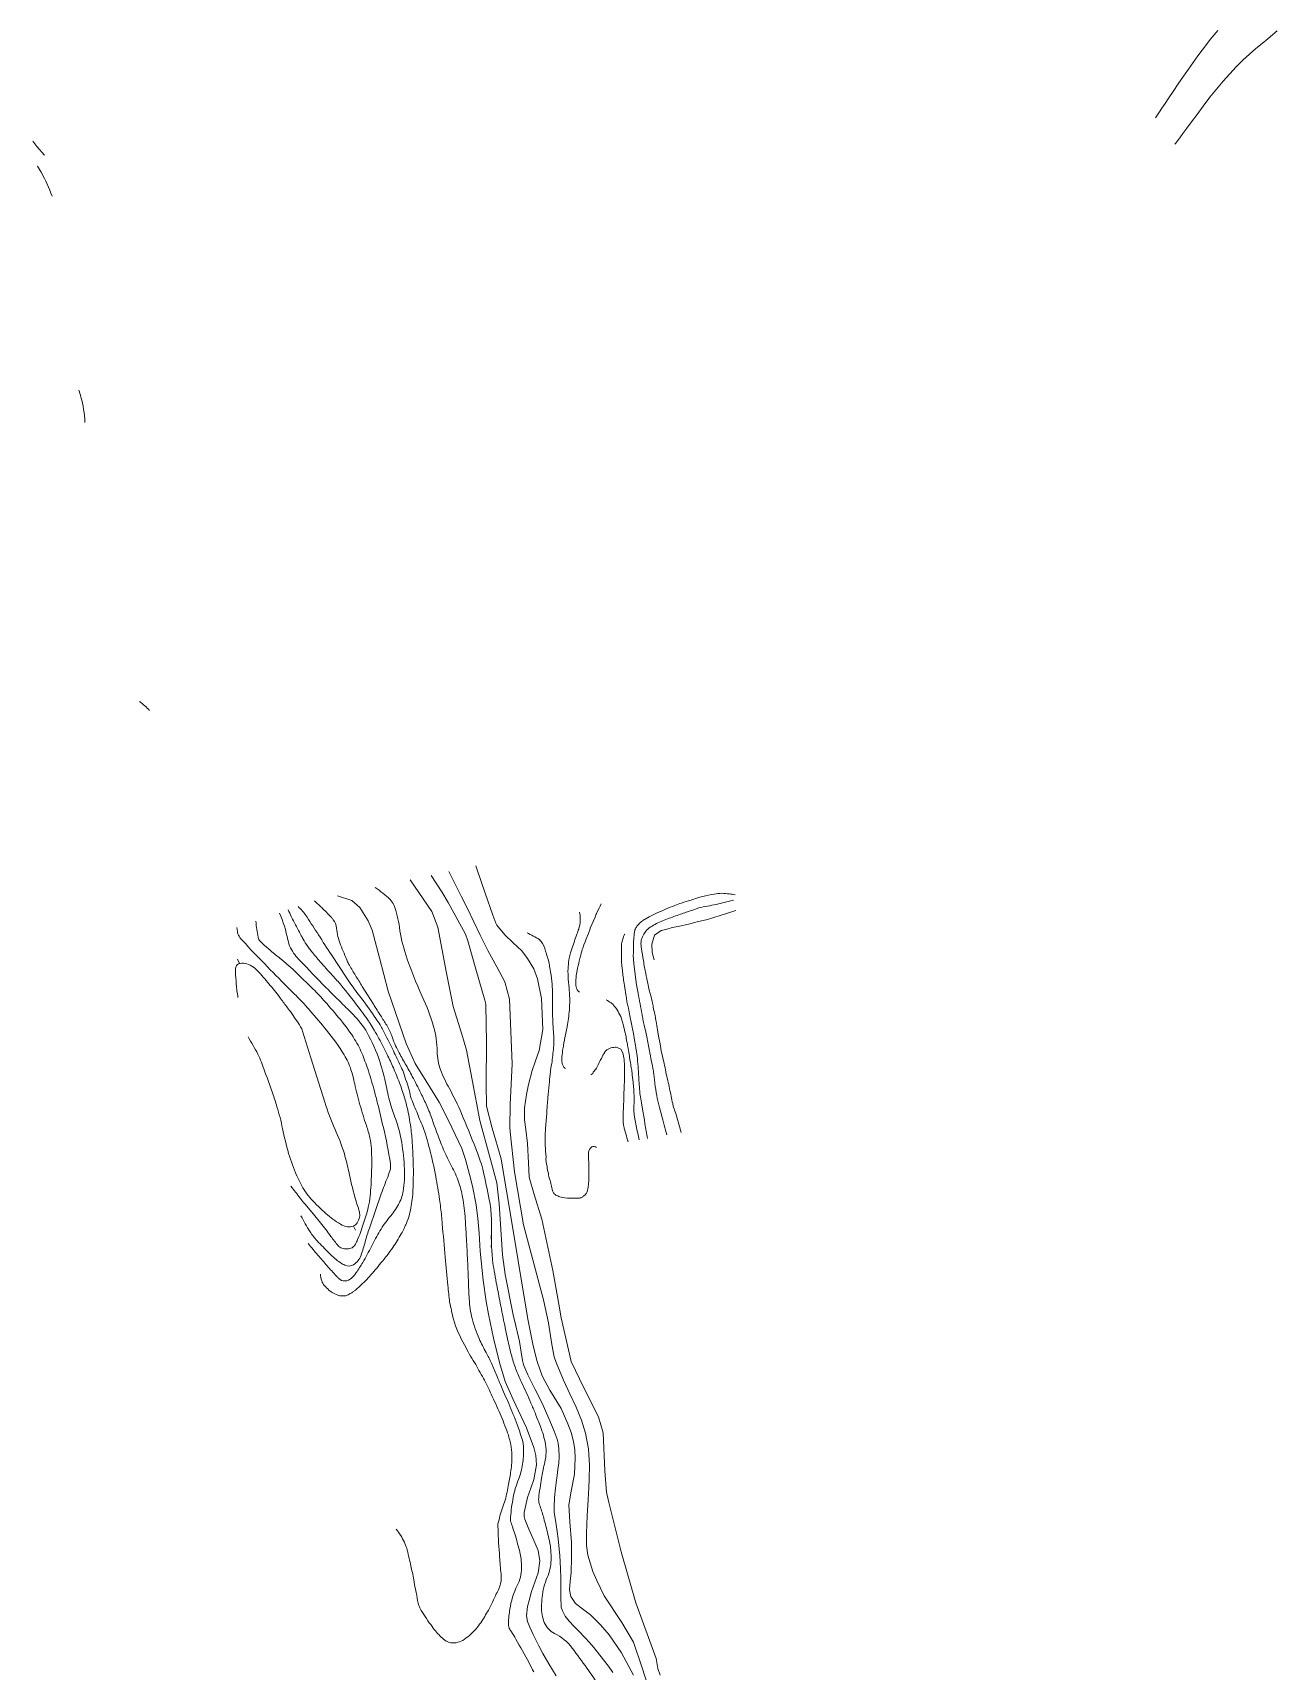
# Model space of a CAD drawing. Header units: inches. Extents: x 115425 to 116786, y 150085 to 152399.
# Drawn here: x 115765.7 to 115975.5, y 150358 to 150634.4 of the extents above; entities that cross this region are included whole.
import ezdxf

# ---------------------------------------------------------------- set-up
doc = ezdxf.new("R2010")
doc.units = ezdxf.units.IN
doc.header["$MEASUREMENT"] = 0
doc.layers.add('Contour', color=7, linetype='Continuous', lineweight=0, true_color=0xbed2ff)

msp = doc.modelspace()

# ---------------------------------------------------------------- linework, layer by layer
at = {"layer": 'Contour'}
for p, q in [((115800.55, 150477.34), (115800.21, 150478.07)), ((115819.74, 150433.06), (115820.11, 150432.35))]:
    msp.add_line(p, q, dxfattribs=at)
for points in [[(115955, 150620.02), (115955.12, 150620.2), (115955.34, 150620.53), (115955.67, 150621.02), (115956.1, 150621.65), (115956.63, 150622.45), (115957.26, 150623.39), (115958, 150624.48), (115958.84, 150625.73), (115959.71, 150627.02), (115960.55, 150628.24), (115961.36, 150629.38), (115962.13, 150630.45), (115962.87, 150631.45), (115963.58, 150632.37), (115964.25, 150633.23), (115964.89, 150634.01), (115965.53, 150634.76)], [(115975.53, 150634.67), (115974.78, 150634.05), (115973.93, 150633.35), (115972.98, 150632.56), (115971.93, 150631.69), (115970.83, 150630.74), (115969.73, 150629.72), (115968.62, 150628.62), (115967.52, 150627.45), (115966.41, 150626.2), (115965.3, 150624.88), (115964.18, 150623.48), (115963.06, 150622.01), (115962.01, 150620.58), (115961.09, 150619.34), (115960.29, 150618.27), (115959.63, 150617.37), (115959.1, 150616.65), (115958.7, 150616.11), (115958.43, 150615.74), (115958.28, 150615.55)], [(115767.66, 150613.7), (115766.36, 150615.19), (115765.68, 150616.06)], [(115871.46, 150357.29), (115871.1, 150358.4), (115870.81, 150360.09), (115867.39, 150369.52), (115864.89, 150378.1), (115862.84, 150386.42), (115862.45, 150388.14), (115862.12, 150391.74), (115861.85, 150398.18), (115861.08, 150400.85), (115858.62, 150405.77), (115856.48, 150410.21), (115854.76, 150417.6), (115854.39, 150419.87), (115853.35, 150425.59), (115851.55, 150434.2), (115850.22, 150438.37), (115849.4, 150441.32), (115849.25, 150443.7), (115849.11, 150446.99), (115848.8, 150449.35), (115848.62, 150450.99), (115848.62, 150452.98), (115848.91, 150455.28), (115849.27, 150456.93), (115849.89, 150459.29), (115850.39, 150460.78), (115851.06, 150462.7), (115851.67, 150466.23), (115851.46, 150471.46), (115850.82, 150474.78), (115850.19, 150476.44), (115849.13, 150478.21), (115848.13, 150479.47), (115846.7, 150480.85), (115845.3, 150482.2), (115843.94, 150483.8), (115843.74, 150484.16), (115843.28, 150485.48), (115841.98, 150489.23), (115840.56, 150493.3), (115840.38, 150493.84)], [(115863.48, 150357.75), (115862.75, 150358.8), (115861.92, 150359.91), (115860.29, 150361.96), (115859.54, 150362.82), (115858.81, 150363.58), (115857.68, 150364.76), (115856.98, 150365.5), (115856.16, 150366.38), (115855.47, 150367.27), (115855.01, 150368.13), (115854.8, 150368.75), (115854.76, 150369.1), (115854.75, 150370.14), (115854.75, 150371.52), (115854.72, 150373.75), (115854.61, 150376.47), (115854.56, 150377.43), (115854.26, 150380.28), (115854.09, 150381.55), (115853.98, 150382.31), (115853.81, 150383.43), (115853.62, 150384.74), (115853.61, 150384.96), (115853.6, 150385.65), (115853.65, 150387.28), (115853.81, 150388.87), (115853.93, 150389.77), (115854.09, 150390.97), (115854.23, 150391.99), (115854.37, 150393.08), (115854.45, 150394.18), (115854.4, 150395.5), (115854.26, 150396.45), (115854.09, 150397.12), (115853.61, 150398.46), (115852.73, 150400.59), (115851.56, 150403.21), (115850.42, 150405.51), (115849.19, 150407.97), (115848.49, 150409.54), (115848.36, 150409.94), (115848.26, 150410.38), (115848.01, 150411.77), (115847.73, 150413.61), (115847.59, 150414.32), (115847.07, 150416.48), (115846.67, 150418.09), (115845.33, 150424.88), (115844.89, 150428.18), (115844.31, 150436.82), (115843.93, 150440.34), (115842.72, 150444.92), (115841.04, 150450.89), (115839.79, 150457.74), (115838.8, 150462.72), (115838.02, 150465.41), (115836.56, 150470.08), (115835.42, 150475.7), (115834, 150483.51), (115832.96, 150486.11), (115829.34, 150491.45)], [(115866.98, 150357.27), (115864.93, 150361.09), (115862.85, 150364.11), (115861.44, 150365.77), (115859.75, 150367.49), (115858.37, 150368.48), (115857.2, 150369.36), (115856.4, 150370.55), (115856.17, 150371.7), (115856.3, 150373.07), (115856.45, 150374.61), (115856.52, 150377.07), (115856.55, 150379.67), (115856.27, 150383.14), (115856.08, 150386.05), (115856.45, 150388.31), (115857.02, 150391.2), (115857.17, 150393.95), (115857.11, 150395.33), (115856.87, 150396.73), (115856.45, 150398.24), (115855.89, 150399.72), (115854.76, 150402.27), (115852.9, 150405.39), (115851.57, 150407.8), (115850.74, 150410.21), (115850.06, 150412.84), (115849.16, 150417.36), (115847.52, 150427.21), (115846.28, 150434.67), (115844.84, 150443.31), (115844.66, 150444.39), (115843.14, 150449.55), (115842.22, 150453.3), (115842.16, 150457.01), (115842.22, 150464.03), (115842.07, 150470.39), (115842.02, 150470.71), (115841.9, 150471.16), (115840.4, 150476.38), (115839.02, 150481.15), (115838.63, 150482.32), (115835.74, 150487.63), (115834.67, 150489.45), (115832.88, 150492.21)], [(115870.51, 150352.05), (115868.39, 150358.68), (115866.99, 150362.89), (115865.02, 150366.19), (115862.01, 150370.7), (115860.77, 150373.29), (115860.15, 150374.8), (115859.3, 150377.55), (115859.08, 150379.17), (115859.06, 150381.23), (115859.17, 150384.15), (115859.34, 150386.91), (115859.47, 150388.93), (115859.52, 150390.36), (115859.56, 150392.74), (115859.4, 150395.48), (115858.88, 150398.11), (115858.19, 150400.31), (115857.32, 150402.5), (115856.26, 150404.76), (115855.17, 150407.09), (115853.92, 150410.05), (115853.6, 150410.99), (115853.21, 150413.09), (115852.63, 150416.73), (115851.83, 150420.64), (115848.44, 150433.28), (115846.91, 150442.18), (115846.16, 150448.97), (115846.1, 150449.67), (115846.18, 150453.55), (115846.51, 150460.4), (115846.07, 150471.32), (115845.26, 150474.27), (115843.92, 150476.78), (115842.43, 150479.54), (115841.15, 150482.15), (115838.98, 150486.62), (115838, 150488.61), (115835.86, 150492.86)], [(115817.04, 150488.78), (115819.49, 150487.97), (115820.83, 150486.79), (115822.22, 150484.53), (115822.91, 150482.96), (115824.16, 150478.31), (115825.6, 150472.7), (115828.64, 150463.88), (115830.17, 150460.47), (115831.99, 150457.49), (115834.22, 150453.94), (115835.81, 150450.88), (115838.05, 150446.16), (115838.66, 150444.28), (115839.34, 150441.75), (115839.81, 150439.8), (115840.44, 150436.62), (115840.75, 150434.36), (115840.93, 150431.88), (115841.13, 150428.82), (115841.65, 150423.93), (115842.16, 150420.33), (115842.54, 150418.21), (115843.38, 150414.14), (115844.38, 150410.02), (115845.35, 150406.83), (115846.67, 150403.8), (115848.92, 150399.04), (115850.17, 150395.73), (115850.53, 150394.37), (115850.6, 150392.78), (115850.15, 150390.33), (115849.65, 150388.82), (115849.12, 150387.24), (115848.55, 150384.76), (115848.56, 150384.05), (115848.67, 150383.62), (115849.31, 150381.9), (115850.23, 150379.88), (115850.9, 150378.33), (115851.19, 150376.6), (115850.9, 150374.58), (115850.34, 150372.98), (115849.78, 150371.39), (115849.36, 150369.9), (115849.12, 150368.86), (115848.95, 150367.28), (115849.12, 150366.33), (115849.48, 150365.42), (115850.06, 150364.17), (115851.01, 150362.27), (115851.71, 150360.93), (115852.68, 150359.2), (115853.92, 150357.18)], [(115870.48, 150478), (115870.12, 150479.22), (115870.07, 150480.6), (115870.54, 150482.14), (115871.62, 150482.91), (115872.43, 150483.08), (115873.5, 150483.42), (115874.54, 150483.61), (115876.5, 150484.07), (115877.72, 150484.36), (115879.44, 150484.79), (115882.65, 150485.77), (115884.25, 150486.27)]]:
    msp.add_lwpolyline(points, dxfattribs=at)
for points in [[(115766.46, 150611.85, -0.026967), (115767.14, 150610.77, -0.038504), (115768.93, 150606.83)], [(115773.46, 150574.1, -0.001696), (115773.79, 150572.91, -0.055168), (115774.47, 150568.7), (115774.47, 150568.62)], [(115823.39, 150490.16, -0.05053), (115825.95, 150488.15, -0.110896), (115826.56, 150487.24, -0.05783), (115827.51, 150483.48, 0.046982), (115828.58, 150478.83, 0.028868), (115831.37, 150471.8, -0.040224), (115833.27, 150466.7, -0.066491), (115833.87, 150462.51, 0.089358), (115834.46, 150459.4, 0.035208), (115835.93, 150456.25, -0.026355), (115837.97, 150452.06, -0.007241), (115840.39, 150446.13, -0.015705), (115841.38, 150443.34, -0.023645), (115841.63, 150442.4, -0.004585), (115842.66, 150437.49, -0.039184), (115843.02, 150434.39, -0.025012), (115842.98, 150429.51)], [(115872.61, 150448.44, -0.001485), (115872.16, 150450.07, -0.002675), (115871.91, 150451), (115871.36, 150453.08), (115871.3, 150453.31, -0.016131), (115870.91, 150455.09, -0.014134), (115870.58, 150457.14, -0.011559), (115870.48, 150458.07, 0.017167), (115870.41, 150458.7, 0.004134), (115870.25, 150459.69, 0.006688), (115870.13, 150460.3, 0.001138), (115869.73, 150462.3, -0.000955), (115869.26, 150464.68), (115869.04, 150465.76), (115868.79, 150466.93, 0.006892), (115868.58, 150467.92, -0.008086), (115868.42, 150468.77, -0.001641), (115867.76, 150472.34), (115867.49, 150473.78), (115867.04, 150477.3), (115866.95, 150478.76, -0.009352), (115867.02, 150481.43), (115867.09, 150482.41, -0.007063), (115867.23, 150483.03, -0.018114), (115867.56, 150483.65, -0.004715), (115867.97, 150484.13, -0.007197), (115868.35, 150484.46, -0.002933), (115868.94, 150484.85), (115869.6, 150485.21, -0.00613), (115872.39, 150486.53, -0.008162), (115873.93, 150487.12, -0.071858), (115875.1, 150487.52, -0.064795), (115876.68, 150488.04, -0.035901), (115878.66, 150488.66, -0.044925), (115880.6, 150489.07, -0.00699), (115881.86, 150489.2, -0.017274), (115883.18, 150489.1, -0.007191), (115884.1, 150488.95)], [(115807.26, 150485.87, -0.055711), (115808.7, 150481.32, 0.121122), (115809.86, 150478.85, 0.020506), (115810.66, 150477.93, 0.003896), (115815.11, 150473.31, 0.006368), (115817.99, 150470.45, -0.009083), (115819.99, 150468.44, -0.068495), (115822.32, 150465.22, -0.049833), (115824.4, 150460.19, -0.025732), (115825.36, 150456.28, 0.031185), (115826.18, 150453.06, 0.008969), (115826.63, 150451.77, -0.008133), (115827.12, 150450.34, -0.039156), (115827.89, 150447.2, -0.027831), (115828.36, 150442.67, -0.054878), (115828.14, 150438.95, -0.084919), (115827.33, 150436.67, -0.04947), (115825.86, 150434.56, 0.045219), (115824.23, 150432.26, 0.013669), (115822.8, 150429.63, -0.013266), (115821.32, 150426.92, -0.024014), (115820.22, 150425.21, -0.040444), (115819.45, 150424.29, -0.188463), (115818.32, 150423.8, -0.210261), (115817.29, 150424.2, -0.011232), (115816.89, 150424.62, -0.002774), (115815.32, 150426.35, -0.006097), (115813.77, 150428.13, -0.005568), (115812.13, 150430.11)], [(115814.18, 150424.97, 0.066849), (115814.41, 150423.8, 0.094977), (115814.84, 150423.06, 0.030504), (115815.62, 150422.26, 0.052622), (115816.15, 150421.87, 0.0435), (115817.15, 150421.4, 0.074241), (115817.79, 150421.27, 0.029263), (115818.28, 150421.27, 0.066517), (115818.49, 150421.31, 0.02944), (115818.85, 150421.46, 0.026178), (115819.23, 150421.66, 0.012675), (115819.71, 150421.97, 0.015384), (115820.09, 150422.25, 0.02027), (115820.58, 150422.67, 0.009873), (115821.54, 150423.58, 0.017131), (115822.45, 150424.55, 0.007576), (115824.4, 150426.84, 0.020384), (115826.38, 150429.44, 0.024371), (115827.83, 150431.76, 0.028561), (115828.69, 150433.52, 0.035617), (115829.19, 150435, 0.020557), (115829.51, 150436.48, 0.021288), (115829.7, 150437.94, 0.01471), (115829.83, 150440.23, 0.011888), (115829.85, 150443.07, 0.010497), (115829.7, 150446.7, 0.014694), (115829.47, 150449.29, 0.011404), (115829.21, 150451.03, 0.012357), (115828.91, 150452.63, 0.019748), (115828.33, 150454.84, 0.017756), (115827.51, 150457.24, 0.011502), (115826.49, 150459.75, 0.012559), (115825.44, 150462.01, 0.006714), (115824.06, 150464.69, 0.01264), (115823.27, 150466.08, 0.00494), (115822.58, 150467.22, 0.010957), (115822.25, 150467.73, 0.007012), (115821.78, 150468.38, 0.003261), (115820.75, 150469.78, 0.005314), (115819.05, 150471.99, 0.007663), (115817.83, 150473.5, 0.013392), (115816.45, 150475.08, -0.008923), (115814.35, 150477.42, -0.004548), (115812.83, 150479.2, -0.012368), (115812.3, 150479.88, -0.020479), (115811.82, 150480.57, -0.012673), (115811.12, 150481.74, -0.006878), (115810.81, 150482.31, -0.001546), (115809.48, 150484.85, -0.009593), (115809.27, 150485.27, -0.003636), (115808.75, 150486.39)], [(115810.42, 150486.96), (115810.62, 150486.76, -0.054506), (115811.93, 150485.17, -0.001853), (115813.85, 150482.2, 0.001608), (115816.06, 150478.79), (115818.51, 150475.03, 0.002029), (115819.47, 150473.67, 0.018291), (115821.23, 150471.32, -0.007155), (115823.54, 150468.08, -0.005768), (115824.24, 150467, -0.017856), (115824.7, 150466.16, -0.016078), (115826.49, 150462.6, -0.003895), (115827.69, 150460.11, -0.003545), (115828.18, 150459.03, -0.008332), (115828.68, 150457.46, -0.04942), (115829.4, 150454.91, 0.030673), (115830.45, 150452.34, 0.026717), (115831.46, 150449.85, -0.027478), (115832.61, 150446, -0.020262), (115833.62, 150441.41, -0.017329), (115834.28, 150437.54, -0.005399), (115834.46, 150436.16, -0.01513), (115834.72, 150433.44, -0.003396), (115835.22, 150427.81, 0.001638), (115835.67, 150423.05, 0.00165), (115835.97, 150420.22, 0.002772), (115836.61, 150417.36, 0.057028), (115838.5, 150413, 0.034997), (115840.19, 150410.03, 0.020352), (115841.69, 150407.37, -0.022739), (115842.98, 150404.71, -0.007314), (115844.5, 150401.37, -0.00589), (115845.75, 150398.19, -0.020555), (115846.29, 150396.21, -0.034341), (115846.46, 150394.42, -0.04892), (115846.29, 150391.8, -0.033695), (115845.92, 150389.52, -0.012972), (115845.35, 150386.84, -0.01095), (115844.44, 150384.19, -0.050205), (115844.13, 150382.84, 0.101652), (115844.14, 150382.03, 0.018962), (115844.41, 150377.21, 0.003175), (115844.64, 150374.39, 0.009827), (115844.69, 150373.37, -0.027313), (115844.62, 150372.96, -0.08484), (115843.85, 150371.02, -0.016848), (115842.51, 150368.27, -0.02027), (115841.22, 150366.15, -0.024925), (115840.43, 150365.11, -0.030554), (115839.34, 150363.99, -0.025452), (115838.2, 150363.17, -0.064287), (115837.09, 150362.77, -0.07729), (115836.17, 150362.76, -0.088385), (115835.4, 150363.05, -0.097967), (115834.56, 150363.73, -0.06233), (115833.05, 150365.49, -0.028997), (115831.16, 150368.22, -0.021642), (115830.8, 150369.05, -0.080445), (115830.45, 150370.72, -0.017467), (115829.86, 150373.74, 0.009642), (115829.37, 150376.01, 0.002891), (115828.74, 150378.71, 0.002415), (115828.34, 150379.74, 0.069466), (115826.96, 150381.9)], [(115850.17, 150357.83, 0.009613), (115849.36, 150359.39, 0.003703), (115847.16, 150363.37, 0.021469), (115846.4, 150364.6, -0.042864), (115846.04, 150365.24, -0.093028), (115845.93, 150365.69, -0.034892), (115845.94, 150366.93, -0.010116), (115845.98, 150367.31, -0.003496), (115846.13, 150368.43, -0.083047), (115847.39, 150372.42, 0.116145), (115848.1, 150375.35, 0.027631), (115848.02, 150376.92, 0.037367), (115847.82, 150378.07, 0.004199), (115847.49, 150379.27, 0.003317), (115847.07, 150380.79, 0.015627), (115846.64, 150382.11, -0.020162), (115846.31, 150383.13, -0.089034), (115846.24, 150383.97, -0.022472), (115846.69, 150387.26, -0.051858), (115847.57, 150390.28, 0.06048), (115848.28, 150392.88, 0.042137), (115848.45, 150395.5, 0.068253), (115848.19, 150397.1, 0.016045), (115847.34, 150399.61, 0.011268), (115845.94, 150403.11, 0.000889), (115844.56, 150406.31, -0.002054), (115843.97, 150407.7), (115843.61, 150408.57), (115843.03, 150409.95, 0.031114), (115842.14, 150411.74, -0.023844), (115840.95, 150414.07, -0.044372), (115839.77, 150417.46, -0.04831), (115839.27, 150420.72, -0.006851), (115839.13, 150423.91, 0.00582), (115838.98, 150427.66, 0.00147), (115838.78, 150431.39, 0.001932), (115838.61, 150434.23, 0.028132), (115838.16, 150437.91, 0.038816), (115837.48, 150440.51, 0.04086), (115836.31, 150443.17, -0.029045), (115834.57, 150446.88, -0.013557), (115833.03, 150451.08, 0.024837), (115832.13, 150453.35, 0.00892), (115831.12, 150455.49, 0.006655), (115829.68, 150458.3, 0.010279), (115828.49, 150460.44, -0.010586), (115827.33, 150462.52, -0.040039), (115826.21, 150465.14, 0.057895), (115825.36, 150466.93, 0.002943), (115824.35, 150468.53, -0.002414), (115823.11, 150470.49), (115822.12, 150472.08), (115821.24, 150473.49, -0.003478), (115820.1, 150475.33, -0.003765), (115819.08, 150477.05, -0.030291), (115818.78, 150477.64, -0.006429), (115817.58, 150480.52, -0.074255), (115816.91, 150483.33, 0.143258), (115816.36, 150484.74, 0.025845), (115816.05, 150485.1, 0.006183), (115814.67, 150486.52, 0.009827), (115814.14, 150487.03, 0.008373), (115813.16, 150487.91)], [(115855.5, 150459.63, -0.02997), (115855.32, 150459.76, -0.066387), (115855.26, 150459.83, -0.073702), (115855.01, 150460.34, -0.069334), (115854.91, 150460.92, -0.00982), (115854.92, 150461.64, -0.025423), (115855.09, 150462.93, -0.004875), (115855.23, 150463.85, -0.005684), (115855.35, 150464.55, -0.002541), (115855.57, 150465.59, -0.003351), (115855.8, 150466.69, -0.014366), (115856.01, 150468.08, 0.013587), (115856.17, 150469.53, 0.006979), (115856.22, 150470.67, 0.004136), (115856.22, 150471.56, 0.013653), (115856.16, 150472.78, 0.017563), (115855.98, 150474.71, 0.006582), (115855.92, 150475.92, 0.009098), (115855.96, 150476.87, 0.00217), (115856.13, 150478.24, 0.003421), (115856.36, 150479.16, 0.010689), (115856.58, 150479.85, -0.008758), (115857.01, 150481.08, -0.007795), (115857.44, 150482.29, -0.007728), (115857.74, 150483.17, -0.016097), (115857.93, 150483.81, -0.006153), (115858.01, 150484.43, -0.025125), (115857.97, 150485.48, -0.03673), (115857.88, 150485.99)], [(115857.86, 150472.54, -0.020602), (115857.73, 150472.62, -0.046988), (115857.67, 150472.67, -0.123549), (115857.36, 150473.2, -0.080556), (115857.25, 150474.14, -0.014406), (115857.32, 150475.22, -0.02478), (115857.42, 150475.84), (115857.56, 150476.56), (115857.61, 150476.78, -0.003442), (115857.78, 150477.55, -0.002969), (115858, 150478.44, -0.012551), (115858.35, 150479.74, -0.020804), (115858.61, 150480.51), (115858.81, 150481.01), (115859.01, 150481.51), (115859.37, 150482.43), (115859.67, 150483.2), (115859.7, 150483.29), (115860.49, 150485.18, -0.009758), (115860.81, 150485.9, -0.005788), (115861.54, 150487.42)], [(115875.01, 150448.87), (115874.11, 150452.06, -0.003651), (115873.73, 150453.11, -0.005873), (115873.59, 150453.71, 0.009191), (115873.05, 150456.24, 0.027881), (115872.76, 150457.64, -0.041204), (115872.46, 150459.07, -0.007461), (115872.15, 150460.47), (115871.93, 150461.42), (115871.67, 150462.62), (115871.47, 150463.79), (115871.21, 150465.12), (115871.02, 150466.17, 0.008939), (115870.8, 150467.58, -0.00628), (115870.63, 150468.53, -0.003054), (115870.37, 150469.73, -0.005315), (115870.19, 150470.67, -0.006265), (115869.86, 150472.09, 0.003718), (115869.64, 150472.86, 0.006589), (115869.39, 150474.01, -0.008397), (115869.04, 150475.68, -0.009556), (115868.85, 150476.69, 0.009505), (115868.64, 150477.85, 0.002624), (115868.32, 150479.88, 0.0049), (115868.22, 150480.61, 0.004469), (115868.28, 150481.35, -0.002382), (115868.7, 150482.31, -0.005751), (115869.22, 150483.01, 0.006978), (115869.65, 150483.39, 0.024765), (115870.57, 150483.95, -0.020994), (115872.71, 150484.88, -0.004686), (115874.91, 150485.67, -0.003241), (115876.79, 150486.3), (115877.98, 150486.75, -0.001901), (115880.95, 150487.31, -0.006272), (115883.68, 150487.99), (115883.82, 150488.02)], [(115800.09, 150483.4), (115800.18, 150482.77, 0.104817), (115800.48, 150481.94, 0.047442), (115801, 150481.27, 0.006461), (115805.27, 150476.78, 0.002749), (115809.04, 150472.97, -0.005049), (115811.09, 150470.88, -0.013121), (115812.4, 150469.44, -0.005842), (115815.22, 150466.09, -0.033443), (115818.21, 150461.92, -0.062894), (115819.34, 150459.44, -0.023028), (115819.97, 150457.06, 0.015543), (115820.85, 150453.53, 0.013129), (115821.93, 150450.02, -0.022394), (115822.53, 150447.94, -0.047537), (115822.79, 150446.16, -0.020219), (115822.81, 150441.94, -0.016031), (115822.56, 150438.11, -0.032333), (115822.25, 150436.22, -0.018606), (115821.85, 150434.72, -0.010091), (115820.94, 150432, -0.017052), (115820.37, 150430.58, -0.032013), (115820, 150429.85, -0.143226), (115819.52, 150429.4, -0.109652), (115818.69, 150429.19, -0.096562), (115817.78, 150429.34, -0.124959), (115817.19, 150429.75, -0.022021), (115815.94, 150431.32, 0.015323), (115814.18, 150433.6), (115813, 150435.04), (115811.56, 150436.79, -0.006254), (115810.77, 150437.77, -0.003085), (115809.21, 150439.79)], [(115810.91, 150434.79, 0.028867), (115812.43, 150432.11, 0.045738), (115813.63, 150430.57, 0.007537), (115815.64, 150428.5, 0.016112), (115816.63, 150427.57, 0.033244), (115817.51, 150426.9, 0.039519), (115818.32, 150426.45, 0.251317), (115819.76, 150426.54, 0.172159), (115821.04, 150428.14, 0.017856), (115821.73, 150430.39, -0.017172), (115822.45, 150432.73), (115823.52, 150435.85), (115824.33, 150438.17, -0.014291), (115825.38, 150440.95, 0.026271), (115825.92, 150442.48, 0.110671), (115825.99, 150443.58, 0.019228), (115824.8, 150449.7, 0.002477), (115823.83, 150453.72, 0.004766), (115823.29, 150455.8, 0.01354), (115822.28, 150459.22, 0.017148), (115821.32, 150461.88, 0.043924), (115819.96, 150464.55, 0.032073), (115817.56, 150467.88, 0.010239), (115814.97, 150470.91, 0.013986), (115812.96, 150473.03, 0.005857), (115809.84, 150476.09, 0.014818), (115808.55, 150477.25, 0.008284), (115807.61, 150478.03, -0.004991), (115806.02, 150479.32, -0.011055), (115804.7, 150480.45, -0.020977), (115804.05, 150481.1, -0.134042), (115803.69, 150481.78, -0.037707), (115803.3, 150484.47), (115803.3, 150484.5)], [(115860.72, 150446.3, 0.366516), (115859.94, 150446.4, 0.250755), (115859.42, 150445.45, 0.003923), (115859.42, 150444.31, 0.005824), (115859.47, 150442.74, 0.003419), (115859.46, 150441.57, -0.015822), (115859.44, 150440.75), (115859.34, 150439.63), (115859.16, 150438.84, -0.031099), (115858.9, 150438.39, -0.043061), (115858.46, 150438.02, -0.096303), (115858.01, 150437.81, -0.088468), (115857.78, 150437.77, -0.03858), (115856.25, 150437.78, -0.085129), (115854.58, 150437.98, -0.004749), (115853.87, 150438.29, -0.004173), (115853.49, 150438.64), (115853.32, 150439.01), (115853.14, 150439.81, -0.045871), (115852.93, 150440.73, -0.099032), (115852.63, 150442.01, -0.080869), (115852.43, 150443.14, -0.103884), (115852.23, 150444.71, -0.004125), (115852.09, 150446.66, 0.003607), (115852.06, 150447.59), (115852.08, 150448.52), (115852.13, 150449.41, -0.011299), (115852.24, 150450.66, -0.004116), (115852.34, 150451.89, -0.016831), (115852.44, 150453.45, -0.013634), (115852.55, 150454.72, -0.002771), (115852.76, 150456.95, -0.006244), (115852.91, 150458.64, -0.009789), (115853.01, 150459.33, -0.010095), (115853.25, 150460.83, -0.006483), (115853.56, 150463.53, 0.006648), (115853.54, 150465.01), (115853.45, 150466.47), (115853.39, 150467.38, 0.008903), (115853.32, 150468.77, -0.014916), (115853.31, 150470), (115853.34, 150471.2), (115853.34, 150472.57), (115853.29, 150473.84), (115853.18, 150474.89, -0.020657), (115852.84, 150476.85, 0.009593), (115852.62, 150477.9, 0.013208), (115852.31, 150478.99, 0.037901), (115851.64, 150480.74, 0.003026), (115851.13, 150481.42, -0.003598), (115849.03, 150482.53)], [(115869.36, 150447.85, -0.002368), (115869.13, 150449.07, -0.004941), (115868.92, 150450.32), (115868.81, 150450.99), (115868.56, 150452.47), (115868.32, 150453.86), (115868.14, 150454.88), (115868.07, 150455.42, -0.003885), (115867.94, 150456.93, -0.015775), (115867.87, 150458.25, -0.005674), (115867.79, 150459.54, -0.009456), (115867.63, 150461.35, 0.009695), (115867.43, 150462.84, 0.006729), (115867.37, 150463.2, 0.011853), (115867.16, 150464.44), (115866.96, 150465.54), (115866.8, 150466.32, 0.002502), (115866.57, 150467.46, 0.002817), (115866.39, 150468.52, 0.008038), (115866.12, 150469.83, -0.005499), (115866, 150470.29, -0.013559), (115865.85, 150471.09, 0.017065), (115865.69, 150472.1, 0.022893), (115865.45, 150473.66, -0.023621), (115865.28, 150474.86, -0.00778), (115865.21, 150475.37, -0.006195), (115865.07, 150476.51), (115864.97, 150477.6), (115864.93, 150478.88), (115864.97, 150480.36), (115864.97, 150480.7), (115864.99, 150480.84, -0.008044), (115865.32, 150481.89, -0.010628), (115865.53, 150482.33)], [(115801.98, 150465.01, -0.01369), (115803.64, 150462.05, -0.031395), (115804.24, 150460.7, -0.004685), (115806.11, 150455.51, -0.010577), (115806.86, 150453.2, -0.023324), (115807.8, 150449.5, 0.020678), (115808.83, 150445.32, 0.031604), (115810.2, 150441.55, 0.041219), (115811.65, 150438.85, 0.046101), (115812.65, 150437.58, 0.021514), (115815.12, 150435.19, 0.043521), (115817.55, 150433.39, 0.101508), (115818.78, 150432.94, 0.135078), (115819.72, 150433.06, 0.152002), (115820.38, 150433.6, 0.095164), (115820.78, 150434.58, 0.114069), (115820.75, 150435.47, 0.019929), (115820.4, 150436.63, -0.017971), (115820, 150437.91, -0.015779), (115818.96, 150442.27, 0.023249), (115818.22, 150445.22, 0.031745), (115816.64, 150449.44, -0.029593), (115814.93, 150453.95), (115812.59, 150461.45), (115811.18, 150465.95, 0.064688), (115810.84, 150466.69, 0.017052), (115809.12, 150469.23, 0.002802), (115808.5, 150470.06, 0.001465), (115807.32, 150471.64, 0.012083), (115805.5, 150473.93, 0.012035), (115803.56, 150476.14, 0.073677), (115802.62, 150476.91, 0.074296), (115801.5, 150477.36, 0.15808), (115800.35, 150477.27, 0.264646), (115799.9, 150476.7, 0.04449), (115799.87, 150476.02, 0.013558), (115800, 150473.8, 0.010824), (115800.11, 150472.74, 0.010431), (115800.28, 150471.64)], [(115867.96, 150447.6, -0.002952), (115867.69, 150448.75, -0.006102), (115867.56, 150449.35), (115867.15, 150451.46), (115867.13, 150451.59, -0.013573), (115867.06, 150452.3, -0.019332), (115867.08, 150453.74, -0.00525), (115867.08, 150455.18, -0.002644), (115867.02, 150456.2, -0.001928), (115866.92, 150457.31, 0.00256), (115866.73, 150458.88, 0.014146), (115866.6, 150459.82, 0.010047), (115866.42, 150460.89, 0.003495), (115866.23, 150462.04, 0.003413), (115866.02, 150463.32, 0.005152), (115865.87, 150464.16, 0.008665), (115865.66, 150465.27), (115865.54, 150465.84), (115865.29, 150466.89), (115864.97, 150468), (115864.82, 150468.4, 0.004149), (115864.24, 150469.51, 0.00313), (115863.63, 150470.33, 0.00863), (115863.21, 150470.73, 0.004605), (115862.38, 150471.2)], [(115866.1, 150447.27, -0.008052), (115865.67, 150448.6, -0.014768), (115865.34, 150449.93), (115865.3, 150450.13, -0.020588), (115865.23, 150450.8, -0.027462), (115865.22, 150451.67, -0.021596), (115865.28, 150452.77, -0.006028), (115865.32, 150453.62, 0.007891), (115865.37, 150455.35), (115865.4, 150456.35), (115865.45, 150457.87), (115865.44, 150459.44, 0.002258), (115865.44, 150460.53, 0.008448), (115865.37, 150461.44), (115865.19, 150462.31), (115864.84, 150462.88), (115864.25, 150463.19, 0.033827), (115863.87, 150463.22, 0.034564), (115863.43, 150463.16, 0.135975), (115862.51, 150462.77, 0.13528), (115862.14, 150462.38, 0.063473), (115861.59, 150461.35, 0.053449), (115860.85, 150459.9, 0.072553), (115860.63, 150459.51, 0.13548), (115860.11, 150458.8), (115859.78, 150458.57)], [(115860.86, 150355.96, 0.008126), (115859.11, 150358.49, 0.005952), (115856.64, 150361.87, 0.117798), (115853.66, 150364.34, -0.184693), (115851.94, 150366.18, -0.051558), (115851.58, 150367.46, -0.05031), (115851.47, 150368.81, -0.008639), (115851.5, 150369.53, -0.007198), (115851.57, 150370.4, -0.080526), (115852.43, 150373.79, 0.095497), (115853.07, 150376.67, 0.023164), (115853.03, 150378.44, 0.036083), (115852.88, 150379.57, 0.00779), (115852.54, 150381.05, 0.004167), (115851.85, 150383.79, 0.021033), (115851.23, 150385.79, -0.046571), (115851, 150386.7, -0.069103), (115850.99, 150387.15, -0.009102), (115851.47, 150390.54, -0.022415), (115851.95, 150392.88, 0.035022), (115852.22, 150394.39, 0.074531), (115852.14, 150396.27, 0.044945), (115851.28, 150399.26, 0.003768), (115850.43, 150401.42, 0.004544), (115849.69, 150403.2, 0.012273), (115848.16, 150406.56, -0.02002), (115847.25, 150408.64, -0.023109), (115846.54, 150410.75, -0.017568), (115845.83, 150413.58, -0.002307), (115845.18, 150416.71, -0.001898), (115844.42, 150420.52, -0.001481), (115843.85, 150423.49, -0.002196), (115843.48, 150425.49, -0.019525), (115843.23, 150427.32, -0.012561), (115843.01, 150430.18), (115842.99, 150431.49)]]:
    msp.add_lwpolyline(points, format="xyb", dxfattribs=at)
msp.add_arc((115772, 150506.78), 18.85, 44.7329, 51.6152, dxfattribs=at)

doc.saveas('drawing.dxf')
